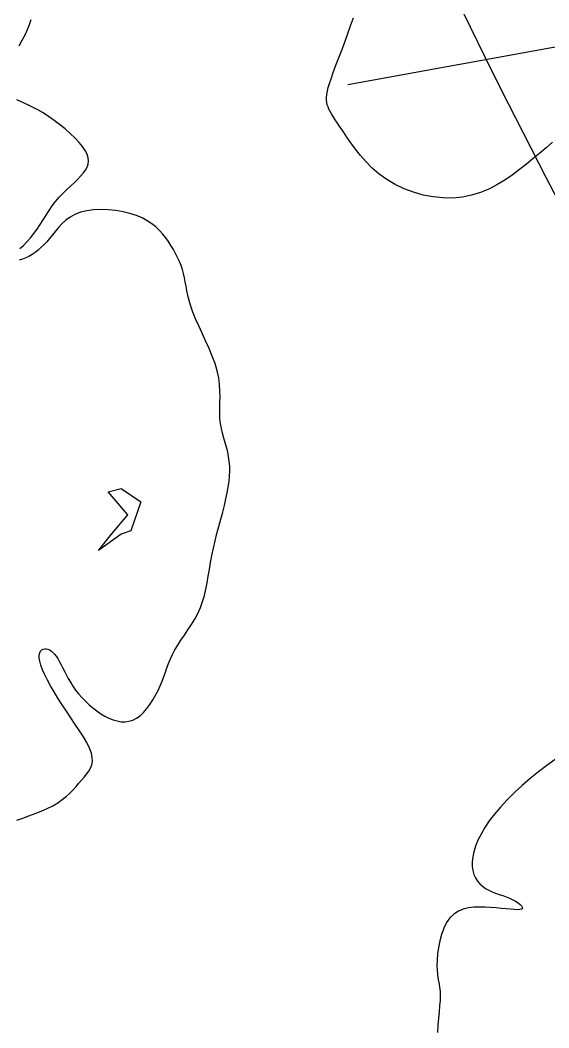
# Model space of a CAD drawing. Header units: metres. Extents: x 10 to 239, y 2 to 253.
# Drawn here: x 95.508 to 97.688, y 42.988 to 47.146 of the extents above; entities that cross this region are included whole.
import ezdxf

# ---------------------------------------------------------------- set-up
doc = ezdxf.new("R2010")
doc.units = ezdxf.units.M
doc.header["$MEASUREMENT"] = 0
doc.layers.add('1', color=7, linetype='Continuous')
doc.layers.add('cot200', color=9, linetype='Continuous')
doc.layers.add('bloques ARBOLES', color=7, linetype='Continuous', true_color=0xb8d897)

# ---------------------------------------------------------------- blocks, each defined once
blk = doc.blocks.new('ARB5')
for points in [[(4184.6, -873.3), (4256.8, -822.6), (4329.8, -767.6), (4402.2, -709.2), (4472.8, -648.3), (4540.4, -586), (4603.8, -523.1), (4661.8, -460.5), (4713.4, -399.2), (4758.5, -339.5), (4797.3, -281.5), (4830, -225.5), (4856.7, -171.7), (4877.6, -120.4), (4892.8, -71.7), (4902.6, -25.9), (4907.1, 16.9), (4906.6, 56.5), (4901.4, 93), (4892, 126.5), (4878.5, 156.8), (4861.4, 184.1), (4841, 208.2), (4817.6, 229.2), (4791.6, 247.3), (4763.5, 262.7), (4733.8, 276.2), (4703.1, 288.3), (4672, 299.5), (4641, 310.3), (4610.7, 321.3), (4581.6, 333.2), (4554.3, 346.1), (4529.5, 359.9), (4508, 373.9), (4490.7, 387.5), (4478.2, 400.3), (4471.4, 411.6), (4470.9, 420.9), (4477.7, 427.7), (4492.2, 431.5), (4513.8, 432.7), (4541.7, 431.9), (4575.1, 429.4), (4613.1, 425.9), (4655, 421.7), (4699.8, 417.4), (4746.8, 413.5), (4795.1, 410.6), (4844, 409.6), (4892.4, 411.6), (4939.8, 417.6), (4985.1, 428.8), (5027.6, 446), (5066.5, 470.5), (5100.9, 503.2), (5130.2, 544.8), (5154.4, 593.5), (5174.1, 647.3), (5189.4, 704), (5200.7, 761.7), (5208.4, 818.2), (5212.8, 871.3), (5214.2, 919), (5213, 959.8), (5209.8, 994.8), (5205.2, 1025.7), (5200, 1054.2), (5194.8, 1082.1), (5190.3, 1111), (5187.1, 1142.7), (5185.9, 1178.8), (5187.1, 1220.8), (5190.3, 1268.3), (5194.8, 1320.7), (5200, 1377.3), (5205.2, 1437.4), (5209.8, 1500.4)], [(-2830.1, 2524.6), (-2880.2, 2505.4), (-2933.2, 2485.7), (-2987.6, 2465.4), (-3041.7, 2444.2), (-3093.7, 2421.7), (-3142.1, 2397.7), (-3185.6, 2372.1), (-3224.4, 2345.1), (-3259.1, 2317.1), (-3290.3, 2288.5), (-3318.6, 2259.7), (-3344.6, 2231), (-3369, 2202.9), (-3392.4, 2175.7), (-3415, 2149.7), (-3436.2, 2124.2), (-3454.9, 2098.5), (-3470.3, 2071.8), (-3481.2, 2043.3), (-3486.6, 2012.3), (-3485.7, 1977.9), (-3477.3, 1939.5), (-3461, 1896.4), (-3437.5, 1849.2), (-3408.3, 1798.5), (-3374.7, 1745.2), (-3337.9, 1689.8), (-3299.4, 1633.2), (-3260.5, 1576), (-3222.4, 1519), (-3186.4, 1462.8), (-3153, 1408.1), (-3122.6, 1355.4), (-3095.5, 1305.2), (-3072.2, 1258.1), (-3053.1, 1214.7), (-3038.5, 1175.5), (-3028.8, 1141), (-3024.3, 1111.8), (-3024.4, 1087.5), (-3028.5, 1068), (-3035.9, 1053.1), (-3046, 1042.3), (-3058.1, 1035.4), (-3071.4, 1032.2), (-3085.5, 1032.4), (-3099.7, 1035.7), (-3113.8, 1042.1), (-3128, 1051.4), (-3142.1, 1063.7), (-3156.3, 1078.8), (-3170.5, 1096.8), (-3184.6, 1117.6), (-3198.8, 1141), (-3213, 1167.1), (-3227.6, 1195.5), (-3242.8, 1225.7), (-3259, 1257.4), (-3276.5, 1290.2), (-3295.7, 1323.7), (-3316.9, 1357.6), (-3340.4, 1391.4), (-3366.5, 1424.8), (-3394.9, 1457.4), (-3425.2, 1488.9), (-3457.3, 1519), (-3490.6, 1547.3), (-3525, 1573.5), (-3560, 1597.2), (-3595.4, 1618.2), (-3630.8, 1636.1), (-3666, 1650.4), (-3701.1, 1660.7), (-3735.8, 1666.6), (-3770.1, 1667.7), (-3803.8, 1663.4), (-3836.9, 1653.4), (-3869.2, 1637.1), (-3900.6, 1614.5), (-3930.9, 1586.2), (-3959.8, 1553.2), (-3987.2, 1516.6), (-4012.9, 1477.4), (-4036.5, 1436.5), (-4057.9, 1394.9), (-4076.9, 1353.6), (-4093.4, 1313.5), (-4108.1, 1274.4), (-4121.8, 1235.9), (-4135.3, 1197.7), (-4149.5, 1159.6), (-4165.2, 1121.1), (-4183.2, 1082), (-4204.4, 1041.8), (-4229.2, 1000.4), (-4257, 957.7), (-4286.6, 913.6), (-4317.1, 868.2), (-4347.4, 821.5), (-4376.3, 773.4), (-4403, 724), (-4426.3, 673.3), (-4445.5, 621.3), (-4461, 567.9), (-4473.8, 513.2), (-4484.7, 457.2), (-4494.5, 399.8), (-4504, 341.1), (-4514, 281.1), (-4525.4, 219.8), (-4538.8, 157.2), (-4553.9, 93.8), (-4570.1, 30.3), (-4586.8, -33), (-4603.5, -95.3), (-4619.7, -156.3), (-4634.8, -215.2), (-4648.2, -271.6), (-4659.5, -325), (-4668.5, -375.6), (-4675.1, -423.9), (-4679.5, -470), (-4681.3, -514.3), (-4680.7, -557.2), (-4677.5, -599), (-4671.8, -640.1), (-4663.5, -680.6), (-4653.3, -721), (-4642.1, -761.3), (-4630.5, -801.9), (-4619.3, -842.9), (-4609.4, -884.6), (-4601.4, -927.1), (-4596.2, -970.8), (-4594.3, -1015.8), (-4594.5, -1062.3), (-4595.8, -1110.6), (-4596.8, -1160.9), (-4596.3, -1213.5), (-4592.9, -1268.4), (-4585.5, -1326), (-4572.6, -1386.5), (-4553.6, -1449.9), (-4529.5, -1515.4), (-4501.7, -1582), (-4471.7, -1648.7), (-4441.1, -1714.6), (-4411.3, -1778.5), (-4383.8, -1839.6), (-4360.2, -1896.8), (-4341.4, -1949.4), (-4327.1, -1997.7), (-4316.1, -2042.3), (-4307.7, -2084), (-4300.8, -2123.2), (-4294.5, -2160.5), (-4287.8, -2196.7), (-4279.9, -2232.2), (-4270, -2267.6), (-4257.9, -2303), (-4243.9, -2338.3), (-4228, -2373.3), (-4210.3, -2408.2), (-4191, -2442.8), (-4170.1, -2477.1), (-4147.7, -2510.9), (-4124, -2544.3), (-4098.2, -2576.9), (-4070, -2608.4), (-4038.6, -2638.5), (-4003.4, -2666.8), (-3963.8, -2693), (-3919.3, -2716.7), (-3869.2, -2737.7), (-3813.3, -2755.6), (-3752.7, -2770), (-3689.2, -2780.7), (-3624.3, -2787.3), (-3559.6, -2789.5), (-3496.7, -2786.9), (-3437.3, -2779.2), (-3382.9, -2766.1), (-3334.8, -2747.4), (-3292.4, -2724), (-3255, -2696.8), (-3221.8, -2666.8), (-3191.9, -2635.1), (-3164.5, -2602.6), (-3138.7, -2570.3), (-3113.8, -2539.3), (-3089, -2510.3), (-3064.1, -2483.5), (-3039, -2458.9), (-3013.5, -2436.5), (-2987.6, -2416.4), (-2961.1, -2398.4), (-2934, -2382.7), (-2906.1, -2369.2), (-2877.5, -2357.9), (-2849.3, -2349.1)], [(-2854.6, -2450.2), (-2885.8, -2478.6), (-2917.6, -2509.9), (-2948.6, -2544), (-2977.7, -2580.7), (-3005.1, -2619.4), (-3031.4, -2659.5), (-3057.2, -2700.5), (-3082.9, -2741.7), (-3109.2, -2782.5), (-3136.7, -2822.3), (-3165.8, -2860.6), (-3196.8, -2896.7), (-3229.3, -2930.8), (-3262.3, -2963.2), (-3295, -2994), (-3326.6, -3023.5), (-3356.3, -3051.9), (-3383.2, -3079.4), (-3406.5, -3106.2), (-3425.5, -3132.6), (-3439.7, -3159), (-3448.6, -3185.7), (-3452, -3213.1), (-3449.4, -3241.6), (-3440.4, -3271.7), (-3424.7, -3303.6), (-3401.8, -3337.7), (-3371.7, -3374.3), (-3335.3, -3412.7), (-3294, -3452), (-3249, -3491.3), (-3201.5, -3529.6), (-3152.8, -3566.3), (-3104.3, -3600.2), (-3057.2, -3630.6), (-3012.5, -3656.9), (-2970.4, -3679.4), (-2931, -3698.7), (-2894.3, -3715.7), (-2860.2, -3730.8), (-2828.8, -3744.9)], [(-2849.1, -4216.3), (-2876.6, -4264.1), (-2901.4, -4311), (-2922.5, -4356.2), (-2940, -4400.1), (-2954.2, -4443.2)]]:
    blk.add_lwpolyline(points)
blk.add_lwpolyline([(-3907, -247.9), (-3822, 7.2), (-3737, 35.5), (-3538.7, 177.3), (-3652, 35.5), (-3793.7, -134.6), (-3623.7, -333), (-3737, -361.3)], close=True)
blk = doc.blocks.new('A$C6F4E7DED')
for p, q in [((1323, 608.7), (1746, 531.8)), ((1743, 596.4), (1739.8, 605.1)), ((1746, 587.8), (1743, 596.4)), ((1749, 579.6), (1746, 587.8)), ((1751.9, 571.7), (1749, 579.6)), ((1754.8, 564.1), (1751.9, 571.7)), ((1757.5, 557), (1754.8, 564.1)), ((1760, 550.3), (1757.5, 557)), ((1762.3, 544.2), (1760, 550.3)), ((1764.3, 538.5), (1762.3, 544.2)), ((1766, 533.4), (1764.3, 538.5)), ((1767.3, 528.9), (1766, 533.4)), ((1768.3, 524.9), (1767.3, 528.9)), ((1768.9, 521.4), (1768.3, 524.9)), ((1769.2, 518.2), (1768.9, 521.4)), ((1769.2, 515.3), (1769.2, 518.2)), ((1766.6, 505.4), (1767.6, 507.8)), ((1767.6, 507.8), (1768.4, 510.2)), ((1768.4, 510.2), (1768.9, 512.7)), ((1768.9, 512.7), (1769.2, 515.3)), ((1759.7, 493.8), (1761.9, 497.2)), ((1761.9, 497.2), (1763.8, 500.2)), ((1763.8, 500.2), (1765.3, 502.9)), ((1765.3, 502.9), (1766.6, 505.4)), ((1750.8, 480.6), (1754.2, 485.6)), ((1754.2, 485.6), (1757.1, 490)), ((1757.1, 490), (1759.7, 493.8)), ((1742.6, 468.5), (1746.9, 474.8)), ((1746.9, 474.8), (1750.8, 480.6)), ((1522.7, 469.3), (1529.6, 463.3)), ((1529.6, 463.3), (1536.7, 457.3)), ((1732.3, 454.9), (1737.7, 461.8)), ((1737.7, 461.8), (1742.6, 468.5)), ((1536.7, 457.3), (1543.9, 451.4)), ((1543.9, 451.4), (1551.3, 445.3)), ((1726.1, 447.9), (1732.3, 454.9)), ((1551.3, 445.3), (1558.9, 439.4)), ((1711.8, 434.5), (1719.3, 441.1)), ((1719.3, 441.1), (1726.1, 447.9)), ((1558.9, 439.4), (1566.8, 433.5)), ((1566.8, 433.5), (1575, 428)), ((1703.5, 428.5), (1711.8, 434.5)), ((1575, 428), (1583.4, 422.8)), ((1583.4, 422.8), (1592.3, 418.3)), ((1592.3, 418.3), (1601.4, 414.4)), ((1674.4, 414.7), (1684.6, 418.6)), ((1684.6, 418.6), (1694.4, 423.2)), ((1694.4, 423.2), (1703.5, 428.5)), ((1601.4, 414.4), (1611, 411.4)), ((1611, 411.4), (1621, 409.3)), ((1621, 409.3), (1631.4, 408.4)), ((1631.4, 408.4), (1642.1, 408.5)), ((1642.1, 408.5), (1652.9, 409.6)), ((1652.9, 409.6), (1663.8, 411.7)), ((1663.8, 411.7), (1674.4, 414.7))]:
    blk.add_line(p, q)
blk = doc.blocks.new('asddsd')
at = {"layer": 'bloques ARBOLES', "xscale": -0.00378276582045174, "yscale": 0.00378276582045174, "zscale": 0.00378276582045174}
blk.add_blockref('A$C6F4E7DED', (84.8357, 35.5649, 1.2423), dxfattribs=at)
at = {"layer": 'bloques ARBOLES', "xscale": 0.0004740765671158, "yscale": 0.0004740765671158, "zscale": 0.0004740765671158, "rotation": 180}
for p in [(75.5248, 35.7397), (81.0703, 34.379)]:
    blk.add_blockref('ARB5', p, dxfattribs=at)

msp = doc.modelspace()

# ---------------------------------------------------------------- linework, layer by layer
at = {"layer": 'cot200'}
for points, knots in [([(105.215, 34.10371), (103.29078, 34.12742), (101.5175, 34.52126), (99.89572, 35.28658), (99.01349, 35.70291), (98.17608, 36.22917), (97.3836, 36.86557), (94.26818, 39.36743), (91.84697, 43.57158), (90.12537, 49.4912), (89.99638, 49.9347), (89.87133, 50.38782), (89.75033, 50.85097), (88.88037, 54.18111), (88.22034, 58.02966), (87.76942, 62.39456)], [2.7323709, 2.7323709, 2.7323709, 2.7323709, 2.9382831, 2.9382831, 2.9382831, 3.0502975, 3.0502975, 3.0502975, 3.4906512, 3.4906512, 3.4906512, 3.5236424, 3.5236424, 3.5236424, 3.7608538, 3.7608538, 3.7608538, 3.7608538]), ([(105.215, 38.77893), (103.21805, 39.64315), (101.44463, 41.05548), (99.89572, 43.01834), (98.29825, 45.04274), (96.93959, 47.65274), (95.82084, 50.85097), (94.68617, 54.09467), (93.79828, 57.94346), (93.15601, 62.39456)], [2.92332982, 2.92332982, 2.92332982, 2.92332982, 3.17348293, 3.17348293, 3.17348293, 3.43147912, 3.43147912, 3.43147912, 3.69314249, 3.69314249, 3.69314249, 3.69314249])]:
    msp.add_open_spline(points, degree=3, knots=knots, dxfattribs=at)

# ---------------------------------------------------------------- block references
at = {"layer": '1', "lineweight": 0}
msp.add_blockref('asddsd', (18.62841, 9.30206), dxfattribs=at)

doc.saveas('drawing.dxf')
